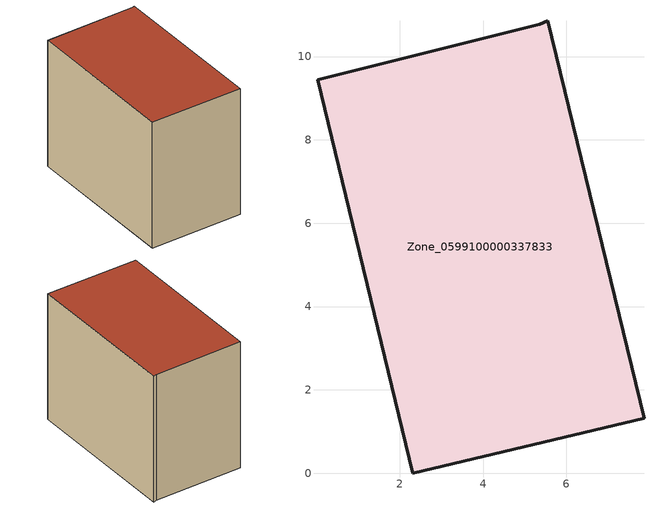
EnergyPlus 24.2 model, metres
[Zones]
Zone_0599100000337833
 floor ground (C_G): 2.31,0 0.03,9.44 5.35,10.78 5.55,10.86 7.86,1.32 z0
 wall outside (C_F): 7.86,1.32 5.55,10.86 5.35,10.78 0.03,9.44 2.31,0 7.86,1.32 z0:8.01
 roof outside (C_R): 0.03,9.44 2.31,0 7.86,1.32 5.55,10.86 5.35,10.78 z8.01
[BUILDING]
Pand.0599100000337833: North Axis=0; Terrain=City; Loads Convergence Tolerance Value=0.04; Temperature Convergence Tolerance Value=0.4; Solar Distribution=FullExterior; Maximum Number of Warmup Days=25; Minimum Number of Warmup Days=1
[Site:Location]
Rotterdam.The.Hague.AP_ZH_NLD Design_Conditions: Latitude=51.96; Longitude=4.45; Time Zone=1; Elevation=-4.5
[SITE:GROUNDTEMPERATURE:BUILDINGSURFACE]
18, 18, 18, 18, 18, 18, 18, 18, 18, 18, 18, 18
[MATERIAL] Thermal Absorptance=0.9; Solar Absorptance=0.7; Visible Absorptance=0.7
Name | Roughness | Thickness | Conductivity | Density | Specific Heat
G.TI.1975-1991 | MediumSmooth | 0.15 | 0.288461 | 540 | 1210
F.TI.1975-1991 | Rough | 0.3 | 0.230769 | 1920 | 840
R.TI.1975-1991 | MediumRough | 0.2 | 0.153846 | 1500 | 1000
[CONSTRUCTION]
C_G: G.TI.1975-1991
C_F: F.TI.1975-1991
C_R: R.TI.1975-1991
[ZONE]
Zone_0599100000337833: Type=1; Multiplier=1; Ceiling Height=Autocalculate; Volume=Autocalculate; Floor Area=autocalculate; Part of Total Floor Area=Yes
[ZONEINFILTRATION:DESIGNFLOWRATE]
Infil_Zone_0599100000337833: Zone or ZoneList or Space or SpaceList=Zone_0599100000337833; Schedule=AlwaysOn; Design Flow Rate Calculation Method=Flow/Area; Flow Rate per Floor Area=0.003; Constant Term Coefficient=1; Temperature Term Coefficient=0; Velocity Term Coefficient=0; Velocity Squared Term Coefficient=0
[HVACTEMPLATE:ZONE:IDEALLOADSAIRSYSTEM]
Zone_0599100000337833: Maximum Heating Supply Air Temperature=50; Minimum Cooling Supply Air Temperature=13; Maximum Heating Supply Air Humidity Ratio=0.0156; Minimum Cooling Supply Air Humidity Ratio=0.0077; Heating Limit=NoLimit; Cooling Limit=NoLimit; Dehumidification Control Type=ConstantSensibleHeatRatio; Cooling Sensible Heat Ratio=0.7; Dehumidification Setpoint=60; Humidification Control Type=None; Humidification Setpoint=30; Outdoor Air Method=None; Outdoor Air Flow Rate per Person=0.00944; Outdoor Air Flow Rate per Zone Floor Area=0; Outdoor Air Flow Rate per Zone=0; Demand Controlled Ventilation Type=None; Outdoor Air Economizer Type=NoEconomizer; Heat Recovery Type=None; Sensible Heat Recovery Effectiveness=0.7; Latent Heat Recovery Effectiveness=0.65
[ZONECONTROL:THERMOSTAT]
ThermostatControl_Zone_0599100000337833: Zone or ZoneList=Zone_0599100000337833; Control Type Schedule=DualSetpointControlType; Control 1=Thermostat_Zone_0599100000337833; Temperature Difference Between Cutout And Setpoint=0
[THERMOSTATSETPOINT:DUALSETPOINT]
Thermostat_Zone_0599100000337833: Heating Setpoint Temperature Schedule=HeatingSetpoint_Zone_0599100000337833; Cooling Setpoint Temperature Schedule=CoolingSetpoint_Zone_0599100000337833
[SCHEDULE:COMPACT]
HeatingSetpoint_Zone_0599100000337833: Through: 12/31, For: AllDays, Until: 24:00, 21
CoolingSetpoint_Zone_0599100000337833: Through: 12/31, For: AllDays, Until: 24:00, 24
DualSetpointControlType: Through: 12/31, For: AllDays, Until: 24:00, 4
AlwaysOn: Through: 12/31, For: AllDays, Until: 24:00, 1
